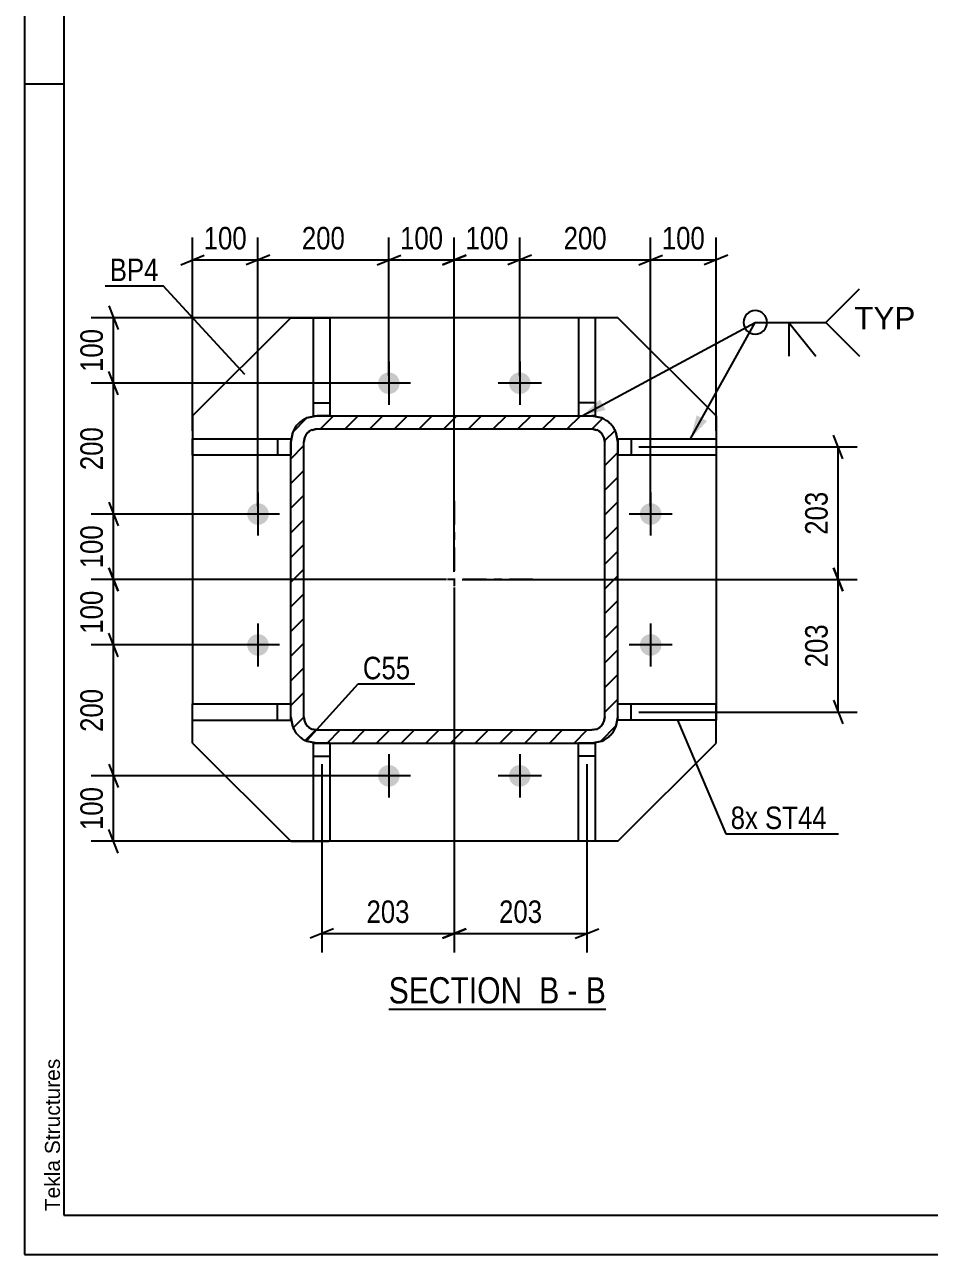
# Model space of a CAD drawing. Header units: millimetres. Extents: x -150 to 444, y -739 to 230.
# Drawn here: x -149.6 to -34.4, y -190.2 to -33.6 of the extents above; entities that cross this region are included whole.
import ezdxf

# ---------------------------------------------------------------- set-up
doc = ezdxf.new("R2010")
doc.units = ezdxf.units.MM
doc.linetypes.add('DXK_LINE_DOT2', pattern=[3.9198, 1.9599, -1.9599])
doc.linetypes.add('DXK_LINE_DOT3', pattern=[5.9187, 2.979, -0.9799, 0.9799, -0.9799])
doc.styles.add('Arial', font='ARIAL.TTF', dxfattribs={"height": 0.2})
doc.styles.add('Arial Narrow', font='ARIALN.TTF', dxfattribs={"height": 0.2})

# ---------------------------------------------------------------- blocks, each defined once
blk = doc.blocks.new('Unknown-284930291-1134')
at = {"color": 5, "linetype": 'Continuous'}
for p, q in [((-149.6, 229.79), (-149.6, -190.21)), ((-144.6, 224.79), (-144.6, -185.21)), ((-144.6, -41.21), (-149.6, -41.21)), ((-144.6, -185.21), (439.4, -185.21)), ((-149.6, -190.21), (444.4, -190.21))]:
    blk.add_line(p, q, dxfattribs=at)
at = {"color": 174, "linetype": 'Continuous', "style": 'Arial'}
blk.add_text('Tekla Structures', height=1.9102, rotation=90, dxfattribs=at).set_placement((-145.1, -184.71))
blk = doc.blocks.new('Unknown-284930291-11 - 3421')
at = {"color": 6, "linetype": 'Continuous'}
blk.add_line((-103.24, -159), (-75.59, -159), dxfattribs=at)
at = {"color": 0, "linetype": 'Continuous'}
for points in [[(-85.13, -158.25), (-85.13, -154.75), (-103.24, -154.75), (-103.24, -158.25)], [(-81.53, -158.25), (-81.53, -154.75), (-84.08, -154.75), (-84.08, -158.25)], [(-79.2, -158.25), (-79.2, -154.75), (-80.48, -154.75), (-80.48, -158.25)], [(-75.59, -158.25), (-75.59, -154.75), (-78.15, -154.75), (-78.15, -158.25)]]:
    blk.add_wipeout(points, dxfattribs=at)
at = {"color": 7, "linetype": 'Continuous', "style": 'Arial Narrow'}
for s, p in [('SECTION ', (-103.24, -158.25)), ('B', (-84.08, -158.25)), ('B', (-78.15, -158.25)), ('-', (-80.48, -158.25))]:
    blk.add_text(s, height=3.34, dxfattribs=at).set_placement(p)
blk = doc.blocks.new('Part-284930291-3472 - 3421')
at = {"linetype": 'Continuous'}
h = blk.add_hatch(dxfattribs=at)
h.set_pattern_fill('', scale=0.7, style=0, pattern_type=0)
h.set_pattern_definition([(45, (-113.6655, -83.686), (-1.571545, 1.571545), [])])
h.paths.add_polyline_path([(-112.39, -83.43), (-113.67, -83.69), (-114.75, -84.41), (-115.47, -85.49), (-115.72, -86.77), (-115.72, -121.77), (-115.47, -123.04), (-114.75, -124.12), (-113.67, -124.85), (-112.39, -125.1), (-77.39, -125.1), (-76.11, -124.85), (-75.03, -124.12), (-74.31, -123.04), (-74.06, -121.77), (-74.06, -86.77), (-74.31, -85.49), (-75.03, -84.41), (-76.11, -83.69), (-77.39, -83.43)])
h.paths.add_polyline_path([(-76.75, -85.23), (-76.21, -85.59), (-75.85, -86.13), (-75.72, -86.77), (-75.72, -121.77), (-75.85, -122.4), (-76.21, -122.94), (-76.75, -123.31), (-77.39, -123.43), (-112.39, -123.43), (-113.03, -123.31), (-113.57, -122.94), (-113.93, -122.4), (-114.06, -121.77), (-114.06, -86.77), (-113.93, -86.13), (-113.57, -85.59), (-113.03, -85.23), (-112.39, -85.1), (-77.39, -85.1)])
at = {"color": 7, "linetype": 'DXK_LINE_DOT2'}
for p, q in [((-113.67, -83.69), (-112.39, -83.43)), ((-112.39, -83.43), (-77.39, -83.43)), ((-77.39, -83.43), (-76.11, -83.69)), ((-115.72, -86.77), (-115.47, -85.49)), ((-113.93, -86.13), (-114.06, -86.77)), ((-112.39, -85.1), (-113.03, -85.23)), ((-112.39, -85.1), (-77.39, -85.1)), ((-76.75, -85.23), (-77.39, -85.1)), ((-75.72, -86.77), (-75.85, -86.13)), ((-74.31, -85.49), (-74.06, -86.77)), ((-115.72, -121.77), (-115.72, -86.77)), ((-114.06, -121.77), (-114.06, -86.77)), ((-75.72, -121.77), (-75.72, -86.77)), ((-74.06, -121.77), (-74.06, -86.77)), ((-115.47, -123.04), (-115.72, -121.77)), ((-114.06, -121.77), (-113.93, -122.4)), ((-75.85, -122.4), (-75.72, -121.77)), ((-74.06, -121.77), (-74.31, -123.04)), ((-113.03, -123.31), (-112.39, -123.43)), ((-112.39, -123.43), (-77.39, -123.43)), ((-77.39, -123.43), (-76.75, -123.31)), ((-112.39, -125.1), (-113.67, -124.85)), ((-112.39, -125.1), (-77.39, -125.1)), ((-76.11, -124.85), (-77.39, -125.1))]:
    blk.add_line(p, q, dxfattribs=at)
at = {"color": 2, "linetype": 'Continuous'}
for p, q in [((-112.39, -83.43), (-113.67, -83.69)), ((-112.39, -83.43), (-77.39, -83.43)), ((-76.11, -83.69), (-77.39, -83.43)), ((-115.47, -85.49), (-115.72, -86.77)), ((-114.06, -86.77), (-113.93, -86.13)), ((-113.03, -85.23), (-112.39, -85.1)), ((-112.39, -85.1), (-77.39, -85.1)), ((-77.39, -85.1), (-76.75, -85.23)), ((-75.85, -86.13), (-75.72, -86.77)), ((-74.06, -86.77), (-74.31, -85.49)), ((-115.72, -121.77), (-115.72, -86.77)), ((-114.06, -121.77), (-114.06, -86.77)), ((-75.72, -121.77), (-75.72, -86.77)), ((-74.06, -121.77), (-74.06, -86.77)), ((-115.72, -121.77), (-115.47, -123.04)), ((-113.93, -122.4), (-114.06, -121.77)), ((-75.72, -121.77), (-75.85, -122.4)), ((-74.31, -123.04), (-74.06, -121.77)), ((-112.39, -123.43), (-113.03, -123.31)), ((-112.39, -123.43), (-77.39, -123.43)), ((-76.75, -123.31), (-77.39, -123.43)), ((-113.67, -124.85), (-112.39, -125.1)), ((-112.39, -125.1), (-77.39, -125.1)), ((-77.39, -125.1), (-76.11, -124.85))]:
    blk.add_line(p, q, dxfattribs=at)
at = {"color": 7, "linetype": 'DXK_LINE_DOT3'}
for p, q in [((-94.89, -94.27), (-94.89, -114.27)), ((-84.89, -104.27), (-104.89, -104.27))]:
    blk.add_line(p, q, dxfattribs=at)
at = {"color": 7, "linetype": 'DXK_LINE_DOT2'}
for centre, radius, start, end in [((-112.39, -86.77), 3.33, 112.5, 157.5), ((-77.39, -86.77), 3.33, 22.5, 67.5), ((-112.39, -86.77), 1.67, 112.5, 157.5), ((-77.39, -86.77), 1.67, 22.5, 67.5), ((-112.39, -121.77), 3.33, 202.5, 247.5), ((-112.39, -121.77), 1.67, 202.5, 247.5), ((-77.39, -121.77), 1.67, 292.5, 337.5), ((-77.39, -121.77), 3.33, 292.5, 337.5)]:
    blk.add_arc(centre, radius, start, end, dxfattribs=at)
at = {"color": 2, "linetype": 'Continuous'}
for centre, radius, start, end in [((-112.39, -86.77), 3.33, 112.5, 157.5), ((-77.39, -86.77), 3.33, 22.5, 67.5), ((-112.39, -86.77), 1.67, 112.5, 157.5), ((-77.39, -86.77), 1.67, 22.5, 67.5), ((-112.39, -121.77), 3.33, 202.5, 247.5), ((-112.39, -121.77), 1.67, 202.5, 247.5), ((-77.39, -121.77), 1.67, 292.5, 337.5), ((-77.39, -121.77), 3.33, 292.5, 337.5)]:
    blk.add_arc(centre, radius, start, end, dxfattribs=at)
blk = doc.blocks.new('Part-284930291-3544 - 3421')
at = {"color": 2, "linetype": 'Continuous'}
for p, q in [((-112.81, -83.43), (-112.81, -70.93)), ((-112.81, -70.93), (-110.72, -70.93)), ((-110.72, -70.93), (-110.72, -83.43)), ((-112.81, -81.77), (-110.72, -81.77)), ((-112.81, -83.43), (-112.39, -83.43))]:
    blk.add_line(p, q, dxfattribs=at)
at = {"color": 7, "linetype": 'DXK_LINE_DOT2'}
blk.add_line((-110.72, -83.43), (-112.39, -83.43), dxfattribs=at)
blk = doc.blocks.new('Part-284930291-3509 - 3421')
at = {"color": 2, "linetype": 'Continuous'}
for p, q in [((-128.22, -122.18), (-128.22, -120.1)), ((-128.22, -120.1), (-115.72, -120.1)), ((-117.39, -122.18), (-117.39, -120.1)), ((-115.72, -122.18), (-115.72, -121.76)), ((-128.22, -122.18), (-115.72, -122.18))]:
    blk.add_line(p, q, dxfattribs=at)
at = {"color": 7, "linetype": 'DXK_LINE_DOT2'}
blk.add_line((-115.72, -121.76), (-115.72, -120.1), dxfattribs=at)
blk = doc.blocks.new('Bolt-284930291-3467 - 3421')
at = {"linetype": 'Continuous'}
for points in [[(-101.85, -79.27, -1), (-104.6, -79.27, -1)], [(-85.18, -79.27, -1), (-87.93, -79.27, -1)], [(-118.51, -95.93, -1), (-121.26, -95.93, -1)], [(-68.51, -95.93, -1), (-71.26, -95.93, -1)], [(-118.51, -112.6, -1), (-121.26, -112.6, -1)], [(-68.51, -112.6, -1), (-71.26, -112.6, -1)], [(-101.85, -129.27, -1), (-104.6, -129.27, -1)], [(-85.18, -129.27, -1), (-87.93, -129.27, -1)]]:
    blk.add_hatch(color=1, dxfattribs=at).paths.add_polyline_path(points)
at = {"color": 1, "linetype": 'Continuous'}
for p, q in [((-103.22, -76.52), (-103.22, -82.02)), ((-86.56, -76.52), (-86.56, -82.02)), ((-100.47, -79.27), (-105.97, -79.27)), ((-83.81, -79.27), (-89.31, -79.27)), ((-119.89, -93.18), (-119.89, -98.68)), ((-69.89, -93.18), (-69.89, -98.68)), ((-117.14, -95.93), (-122.64, -95.93)), ((-67.14, -95.93), (-72.64, -95.93)), ((-119.89, -109.85), (-119.89, -115.35)), ((-69.89, -109.85), (-69.89, -115.35)), ((-117.14, -112.6), (-122.64, -112.6)), ((-67.14, -112.6), (-72.64, -112.6)), ((-103.22, -126.52), (-103.22, -132.02)), ((-86.56, -126.52), (-86.56, -132.02)), ((-100.47, -129.27), (-105.97, -129.27)), ((-83.81, -129.27), (-89.31, -129.27))]:
    blk.add_line(p, q, dxfattribs=at)
blk = doc.blocks.new('Part-284930291-3524 - 3421')
at = {"color": 2, "linetype": 'Continuous'}
for p, q in [((-79.06, -70.93), (-79.06, -83.43)), ((-76.97, -70.93), (-79.06, -70.93)), ((-76.97, -70.93), (-76.97, -83.43)), ((-76.97, -81.77), (-79.06, -81.77)), ((-76.97, -83.43), (-77.39, -83.43))]:
    blk.add_line(p, q, dxfattribs=at)
at = {"color": 7, "linetype": 'DXK_LINE_DOT2'}
blk.add_line((-79.06, -83.43), (-77.39, -83.43), dxfattribs=at)
blk = doc.blocks.new('Part-284930291-3514 - 3421')
at = {"color": 2, "linetype": 'Continuous'}
for p, q in [((-79.06, -137.6), (-79.06, -125.1)), ((-77.39, -125.1), (-76.97, -125.1)), ((-76.97, -125.1), (-76.97, -137.6)), ((-76.97, -126.77), (-79.06, -126.77)), ((-76.97, -137.6), (-79.06, -137.6))]:
    blk.add_line(p, q, dxfattribs=at)
at = {"color": 7, "linetype": 'DXK_LINE_DOT2'}
blk.add_line((-77.39, -125.1), (-79.06, -125.1), dxfattribs=at)
blk = doc.blocks.new('Part-284930291-3519 - 3421')
at = {"color": 2, "linetype": 'Continuous'}
for p, q in [((-128.22, -88.43), (-128.22, -86.35)), ((-128.22, -86.35), (-115.72, -86.35)), ((-117.39, -86.35), (-117.39, -88.43)), ((-115.72, -86.35), (-115.72, -86.77)), ((-115.72, -88.43), (-128.22, -88.43))]:
    blk.add_line(p, q, dxfattribs=at)
at = {"color": 7, "linetype": 'DXK_LINE_DOT2'}
blk.add_line((-115.72, -86.77), (-115.72, -88.43), dxfattribs=at)
blk = doc.blocks.new('Part-284930291-3529 - 3421')
at = {"color": 2, "linetype": 'Continuous'}
for p, q in [((-74.06, -120.1), (-61.56, -120.1)), ((-72.39, -122.18), (-72.39, -120.1)), ((-61.56, -120.1), (-61.56, -122.18)), ((-74.06, -122.18), (-74.06, -121.76)), ((-61.56, -122.18), (-74.06, -122.18))]:
    blk.add_line(p, q, dxfattribs=at)
at = {"color": 7, "linetype": 'DXK_LINE_DOT2'}
blk.add_line((-74.06, -121.76), (-74.06, -120.1), dxfattribs=at)
blk = doc.blocks.new('Part-284930291-3534 - 3421')
at = {"color": 2, "linetype": 'Continuous'}
for p, q in [((-112.81, -137.6), (-112.81, -125.1)), ((-112.81, -125.1), (-112.39, -125.1)), ((-110.72, -125.1), (-110.72, -137.6)), ((-112.81, -126.77), (-110.72, -126.77)), ((-110.72, -137.6), (-112.81, -137.6))]:
    blk.add_line(p, q, dxfattribs=at)
at = {"color": 7, "linetype": 'DXK_LINE_DOT2'}
blk.add_line((-110.72, -125.1), (-112.39, -125.1), dxfattribs=at)
blk = doc.blocks.new('Part-284930291-3539 - 3421')
at = {"color": 2, "linetype": 'Continuous'}
for p, q in [((-74.06, -86.35), (-74.06, -86.77)), ((-74.06, -86.35), (-61.56, -86.35)), ((-72.39, -86.35), (-72.39, -88.43)), ((-61.56, -86.35), (-61.56, -88.43)), ((-61.56, -88.43), (-74.06, -88.43))]:
    blk.add_line(p, q, dxfattribs=at)
at = {"color": 7, "linetype": 'DXK_LINE_DOT2'}
blk.add_line((-74.06, -86.77), (-74.06, -88.43), dxfattribs=at)
blk = doc.blocks.new('Part-284930291-3549 - 3421')
at = {"color": 2, "linetype": 'Continuous'}
for p, q in [((-128.22, -83.43), (-115.72, -70.93)), ((-115.72, -70.93), (-112.81, -70.93)), ((-79.06, -70.93), (-110.72, -70.93)), ((-74.06, -70.93), (-76.97, -70.93)), ((-61.56, -83.43), (-74.06, -70.93)), ((-128.22, -83.43), (-128.22, -86.35)), ((-61.56, -83.43), (-61.56, -86.35)), ((-128.22, -88.43), (-128.22, -120.1)), ((-61.56, -88.43), (-61.56, -120.1)), ((-128.22, -125.1), (-128.22, -122.18)), ((-61.56, -125.1), (-61.56, -122.18)), ((-128.22, -125.1), (-115.72, -137.6)), ((-74.06, -137.6), (-61.56, -125.1)), ((-115.72, -137.6), (-112.81, -137.6)), ((-79.06, -137.6), (-110.72, -137.6)), ((-74.06, -137.6), (-76.97, -137.6))]:
    blk.add_line(p, q, dxfattribs=at)
at = {"color": 7, "linetype": 'DXK_LINE_DOT2'}
for p, q in [((-112.81, -70.93), (-110.72, -70.93)), ((-76.97, -70.93), (-79.06, -70.93)), ((-128.22, -86.35), (-128.22, -88.43)), ((-61.56, -86.35), (-61.56, -88.43)), ((-128.22, -122.18), (-128.22, -120.1)), ((-61.56, -122.18), (-61.56, -120.1)), ((-112.81, -137.6), (-110.72, -137.6)), ((-76.97, -137.6), (-79.06, -137.6))]:
    blk.add_line(p, q, dxfattribs=at)
blk = doc.blocks.new('StraightDimension-284930291-3617 - 3421')
at = {"color": 7, "linetype": 'Continuous'}
for p, q in [((-94.89, -105.27), (-94.89, -151.75)), ((-78.01, -127.77), (-78.01, -151.75)), ((-93.39, -148.75), (-96.39, -149.95)), ((-79.51, -149.95), (-76.51, -148.75)), ((-94.89, -149.35), (-78.01, -149.35))]:
    blk.add_line(p, q, dxfattribs=at)
at = {"color": 0}
blk.add_wipeout([(-83.11, -148.6), (-83.11, -144.4), (-89.79, -144.4), (-89.79, -148.6)], dxfattribs=at)
at = {"color": 3, "style": 'Arial Narrow'}
blk.add_text('203', height=2.863, dxfattribs=at).set_placement((-89.19, -148))
blk = doc.blocks.new('StraightDimension-284930291-11576 - 3421')
at = {"color": 7, "linetype": 'Continuous'}
for p, q in [((-137.69, -114.1), (-138.89, -111.1)), ((-120.89, -112.6), (-141.14, -112.6)), ((-138.29, -129.27), (-138.29, -112.6)), ((-138.89, -127.77), (-137.69, -130.77)), ((-104.22, -129.27), (-141.14, -129.27))]:
    blk.add_line(p, q, dxfattribs=at)
at = {"color": 0}
blk.add_wipeout([(-139.04, -117.59), (-143.24, -117.59), (-143.24, -124.27), (-139.04, -124.27)], dxfattribs=at)
at = {"color": 3, "style": 'Arial Narrow'}
blk.add_text('200', height=2.863, rotation=90.0002, dxfattribs=at).set_placement((-139.64, -123.67))
blk = doc.blocks.new('StraightDimension-284930291-3625 - 3421')
at = {"color": 7, "linetype": 'Continuous'}
for p, q in [((-45.41, -105.77), (-46.61, -102.77)), ((-93.89, -104.27), (-43.61, -104.27)), ((-46.01, -121.14), (-46.01, -104.27)), ((-46.61, -119.64), (-45.41, -122.64)), ((-71.39, -121.14), (-43.61, -121.14))]:
    blk.add_line(p, q, dxfattribs=at)
at = {"color": 0}
blk.add_wipeout([(-46.76, -109.36), (-50.96, -109.36), (-50.96, -116.05), (-46.76, -116.05)], dxfattribs=at)
at = {"color": 3, "style": 'Arial Narrow'}
blk.add_text('203', height=2.863, rotation=90.0002, dxfattribs=at).set_placement((-47.36, -115.45))
blk = doc.blocks.new('StraightDimension-284930291-11627 - 3421')
at = {"color": 7, "linetype": 'Continuous'}
for p, q in [((-94.89, -103.27), (-94.89, -60.73)), ((-86.56, -78.27), (-86.56, -60.73)), ((-96.39, -64.18), (-93.39, -62.98)), ((-94.89, -63.58), (-86.56, -63.58)), ((-85.06, -62.98), (-88.06, -64.18))]:
    blk.add_line(p, q, dxfattribs=at)
at = {"color": 0}
blk.add_wipeout([(-87.38, -62.83), (-87.38, -58.63), (-94.07, -58.63), (-94.07, -62.83)], dxfattribs=at)
at = {"color": 3, "style": 'Arial Narrow'}
blk.add_text('100', height=2.863, dxfattribs=at).set_placement((-93.47, -62.23))
blk = doc.blocks.new('StraightDimension-284930291-11628 - 3421')
at = {"color": 7, "linetype": 'Continuous'}
for p, q in [((-103.22, -78.27), (-103.22, -60.73)), ((-94.89, -103.27), (-94.89, -60.73)), ((-104.72, -64.18), (-101.72, -62.98)), ((-103.22, -63.58), (-94.89, -63.58)), ((-93.39, -62.98), (-96.39, -64.18))]:
    blk.add_line(p, q, dxfattribs=at)
at = {"color": 0}
blk.add_wipeout([(-95.71, -62.83), (-95.71, -58.63), (-102.4, -58.63), (-102.4, -62.83)], dxfattribs=at)
at = {"color": 3, "style": 'Arial Narrow'}
blk.add_text('100', height=2.863, dxfattribs=at).set_placement((-101.8, -62.23))
blk = doc.blocks.new('StraightDimension-284930291-11625 - 3421')
at = {"color": 7, "linetype": 'Continuous'}
for p, q in [((-69.89, -94.93), (-69.89, -60.73)), ((-61.56, -85.35), (-61.56, -60.73)), ((-71.39, -64.18), (-68.39, -62.98)), ((-69.89, -63.58), (-61.56, -63.58)), ((-60.06, -62.98), (-63.06, -64.18))]:
    blk.add_line(p, q, dxfattribs=at)
at = {"color": 0}
blk.add_wipeout([(-62.38, -62.83), (-62.38, -58.63), (-69.07, -58.63), (-69.07, -62.83)], dxfattribs=at)
at = {"color": 3, "style": 'Arial Narrow'}
blk.add_text('100', height=2.863, dxfattribs=at).set_placement((-68.47, -62.23))
blk = doc.blocks.new('StraightDimension-284930291-11630 - 3421')
at = {"color": 7, "linetype": 'Continuous'}
for p, q in [((-128.22, -85.35), (-128.22, -60.73)), ((-119.89, -94.93), (-119.89, -60.73)), ((-129.72, -64.18), (-126.72, -62.98)), ((-128.22, -63.58), (-119.89, -63.58)), ((-118.39, -62.98), (-121.39, -64.18))]:
    blk.add_line(p, q, dxfattribs=at)
at = {"color": 0}
blk.add_wipeout([(-120.71, -62.83), (-120.71, -58.63), (-127.4, -58.63), (-127.4, -62.83)], dxfattribs=at)
at = {"color": 3, "style": 'Arial Narrow'}
blk.add_text('100', height=2.863, dxfattribs=at).set_placement((-126.8, -62.23))
blk = doc.blocks.new('StraightDimension-284930291-11577 - 3421')
at = {"color": 7, "linetype": 'Continuous'}
for p, q in [((-138.89, -127.77), (-137.69, -130.77)), ((-104.22, -129.27), (-141.14, -129.27)), ((-138.29, -137.6), (-138.29, -129.27)), ((-137.69, -139.1), (-138.89, -136.1)), ((-80.06, -137.6), (-141.14, -137.6))]:
    blk.add_line(p, q, dxfattribs=at)
at = {"color": 0}
blk.add_wipeout([(-139.04, -130.09), (-143.24, -130.09), (-143.24, -136.77), (-139.04, -136.77)], dxfattribs=at)
at = {"color": 3, "style": 'Arial Narrow'}
blk.add_text('100', height=2.863, rotation=90.0002, dxfattribs=at).set_placement((-139.64, -136.17))
blk = doc.blocks.new('StraightDimension-284930291-3633 - 3421')
at = {"color": 7, "linetype": 'Continuous'}
for p, q in [((-45.41, -88.89), (-46.61, -85.89)), ((-71.39, -87.39), (-43.61, -87.39)), ((-46.01, -104.27), (-46.01, -87.39)), ((-46.61, -102.77), (-45.41, -105.77)), ((-93.89, -104.27), (-43.61, -104.27))]:
    blk.add_line(p, q, dxfattribs=at)
at = {"color": 0}
blk.add_wipeout([(-46.76, -92.49), (-50.96, -92.49), (-50.96, -99.17), (-46.76, -99.17)], dxfattribs=at)
at = {"color": 3, "style": 'Arial Narrow'}
blk.add_text('203', height=2.863, rotation=90.0002, dxfattribs=at).set_placement((-47.36, -98.57))
blk = doc.blocks.new('StraightDimension-284930291-3610 - 3421')
at = {"color": 7, "linetype": 'Continuous'}
for p, q in [((-94.89, -105.27), (-94.89, -151.75)), ((-111.76, -127.77), (-111.76, -151.75)), ((-110.26, -148.75), (-113.26, -149.95)), ((-96.39, -149.95), (-93.39, -148.75)), ((-111.76, -149.35), (-94.89, -149.35))]:
    blk.add_line(p, q, dxfattribs=at)
at = {"color": 0}
blk.add_wipeout([(-99.99, -148.6), (-99.99, -144.4), (-106.67, -144.4), (-106.67, -148.6)], dxfattribs=at)
at = {"color": 3, "style": 'Arial Narrow'}
blk.add_text('203', height=2.863, dxfattribs=at).set_placement((-106.07, -148))
blk = doc.blocks.new('StraightDimension-284930291-11572 - 3421')
at = {"color": 7, "linetype": 'Continuous'}
for p, q in [((-138.89, -69.43), (-137.69, -72.43)), ((-80.06, -70.93), (-141.14, -70.93)), ((-138.29, -79.27), (-138.29, -70.93)), ((-137.69, -80.77), (-138.89, -77.77)), ((-104.22, -79.27), (-141.14, -79.27))]:
    blk.add_line(p, q, dxfattribs=at)
at = {"color": 0}
blk.add_wipeout([(-139.04, -71.76), (-143.24, -71.76), (-143.24, -78.44), (-139.04, -78.44)], dxfattribs=at)
at = {"color": 3, "style": 'Arial Narrow'}
blk.add_text('100', height=2.863, rotation=90.0002, dxfattribs=at).set_placement((-139.64, -77.84))
blk = doc.blocks.new('StraightDimension-284930291-11573 - 3421')
at = {"color": 7, "linetype": 'Continuous'}
for p, q in [((-137.69, -80.77), (-138.89, -77.77)), ((-104.22, -79.27), (-141.14, -79.27)), ((-138.29, -95.93), (-138.29, -79.27)), ((-138.89, -94.43), (-137.69, -97.43)), ((-120.89, -95.93), (-141.14, -95.93))]:
    blk.add_line(p, q, dxfattribs=at)
at = {"color": 0}
blk.add_wipeout([(-139.04, -84.26), (-143.24, -84.26), (-143.24, -90.94), (-139.04, -90.94)], dxfattribs=at)
at = {"color": 3, "style": 'Arial Narrow'}
blk.add_text('200', height=2.863, rotation=90.0002, dxfattribs=at).set_placement((-139.64, -90.34))
blk = doc.blocks.new('StraightDimension-284930291-11574 - 3421')
at = {"color": 7, "linetype": 'Continuous'}
for p, q in [((-138.89, -94.43), (-137.69, -97.43)), ((-120.89, -95.93), (-141.14, -95.93)), ((-138.29, -104.27), (-138.29, -95.93)), ((-137.69, -105.77), (-138.89, -102.77)), ((-95.89, -104.27), (-141.14, -104.27))]:
    blk.add_line(p, q, dxfattribs=at)
at = {"color": 0}
blk.add_wipeout([(-139.04, -96.76), (-143.24, -96.76), (-143.24, -103.44), (-139.04, -103.44)], dxfattribs=at)
at = {"color": 3, "style": 'Arial Narrow'}
blk.add_text('100', height=2.863, rotation=90.0002, dxfattribs=at).set_placement((-139.64, -102.84))
blk = doc.blocks.new('StraightDimension-284930291-11575 - 3421')
at = {"color": 7, "linetype": 'Continuous'}
for p, q in [((-138.89, -102.77), (-137.69, -105.77)), ((-95.89, -104.27), (-141.14, -104.27)), ((-138.29, -112.6), (-138.29, -104.27)), ((-137.69, -114.1), (-138.89, -111.1)), ((-120.89, -112.6), (-141.14, -112.6))]:
    blk.add_line(p, q, dxfattribs=at)
at = {"color": 0}
blk.add_wipeout([(-139.04, -105.09), (-143.24, -105.09), (-143.24, -111.77), (-139.04, -111.77)], dxfattribs=at)
at = {"color": 3, "style": 'Arial Narrow'}
blk.add_text('100', height=2.863, rotation=90.0002, dxfattribs=at).set_placement((-139.64, -111.17))
blk = doc.blocks.new('StraightDimension-284930291-11626 - 3421')
at = {"color": 7, "linetype": 'Continuous'}
for p, q in [((-86.56, -78.27), (-86.56, -60.73)), ((-69.89, -94.93), (-69.89, -60.73)), ((-85.06, -62.98), (-88.06, -64.18)), ((-86.56, -63.58), (-69.89, -63.58)), ((-71.39, -64.18), (-68.39, -62.98))]:
    blk.add_line(p, q, dxfattribs=at)
at = {"color": 0}
blk.add_wipeout([(-74.88, -62.83), (-74.88, -58.63), (-81.57, -58.63), (-81.57, -62.83)], dxfattribs=at)
at = {"color": 3, "style": 'Arial Narrow'}
blk.add_text('200', height=2.863, dxfattribs=at).set_placement((-80.97, -62.23))
blk = doc.blocks.new('StraightDimension-284930291-11629 - 3421')
at = {"color": 7, "linetype": 'Continuous'}
for p, q in [((-119.89, -94.93), (-119.89, -60.73)), ((-103.22, -78.27), (-103.22, -60.73)), ((-118.39, -62.98), (-121.39, -64.18)), ((-119.89, -63.58), (-103.22, -63.58)), ((-104.72, -64.18), (-101.72, -62.98))]:
    blk.add_line(p, q, dxfattribs=at)
at = {"color": 0}
blk.add_wipeout([(-108.21, -62.83), (-108.21, -58.63), (-114.9, -58.63), (-114.9, -62.83)], dxfattribs=at)
at = {"color": 3, "style": 'Arial Narrow'}
blk.add_text('200', height=2.863, dxfattribs=at).set_placement((-114.3, -62.23))
blk = doc.blocks.new('Mark-284930291-3468 - 3421')
at = {"color": 0}
blk.add_wipeout([(-100.5, -116.97), (-100.5, -113.97), (-106.53, -113.97), (-106.53, -116.97)], dxfattribs=at)
blk.add_wipeout([(-100.5, -116.97), (-100.5, -113.97), (-106.53, -113.97), (-106.53, -116.97)], dxfattribs=at)
at = {"color": 30, "linetype": 'Continuous'}
for p, q in [((-113.6, -124.67), (-107.13, -117.57)), ((-107.13, -117.57), (-99.9, -117.57))]:
    blk.add_line(p, q, dxfattribs=at)
at = {"color": 3, "style": 'Arial Narrow'}
blk.add_text('C55', height=2.863, dxfattribs=at).set_placement((-106.53, -116.97))
blk = doc.blocks.new('Mark-284930291-3545 - 3421')
at = {"color": 0}
blk.add_wipeout([(-132.54, -66.27), (-132.54, -63.27), (-138.76, -63.27), (-138.76, -66.27)], dxfattribs=at)
blk.add_wipeout([(-132.54, -66.27), (-132.54, -63.27), (-138.76, -63.27), (-138.76, -66.27)], dxfattribs=at)
at = {"color": 30, "linetype": 'Continuous'}
for p in [(-139.36, -66.87), (-121.58, -78.18)]:
    blk.add_line(p, (-131.94, -66.87), dxfattribs=at)
at = {"color": 3, "style": 'Arial Narrow'}
blk.add_text('BP4', height=2.863, dxfattribs=at).set_placement((-138.76, -66.27))
blk = doc.blocks.new('WeldMark-284930291-3687 - 3421')
at = {"linetype": 'Continuous'}
for points in [[(-75.63, -82.67), (-78.63, -83.43), (-76.34, -81.35)], [(-62.72, -84.09), (-64.83, -86.35), (-64.03, -83.36)]]:
    blk.add_hatch(color=30, dxfattribs=at).paths.add_polyline_path(points)
at = {"color": 30, "linetype": 'Continuous'}
for p, q in [((-78.63, -83.43), (-56.57, -71.52)), ((-64.83, -86.35), (-56.57, -71.52)), ((-56.57, -71.52), (-47.57, -71.52))]:
    blk.add_line(p, q, dxfattribs=at)
at = {"color": 3, "linetype": 'Continuous'}
for q in [(-48.86, -75.81), (-52.29, -75.81)]:
    blk.add_line((-52.29, -71.52), q, dxfattribs=at)
for start, end in [(90, 270), (270, 90)]:
    blk.add_arc((-56.57, -71.52), 1.5, start, end, dxfattribs=at)
at = {"color": 0, "linetype": 'Continuous'}
blk.add_wipeout([(-36.2, -72.42), (-36.2, -69.42), (-43.97, -69.42), (-43.97, -72.42)], dxfattribs=at)
blk.add_wipeout([(-36.2, -72.42), (-36.2, -69.42), (-43.97, -69.42), (-43.97, -72.42)], dxfattribs=at)
at = {"color": 3, "linetype": 'Continuous'}
for q in [(-43.29, -67.24), (-43.29, -75.81)]:
    blk.add_line((-47.57, -71.52), q, dxfattribs=at)
at = {"color": 3, "linetype": 'Continuous', "style": 'Arial'}
blk.add_text('TYP', height=2.865, dxfattribs=at).set_placement((-43.97, -72.42))
blk = doc.blocks.new('MarkSet-284930291-3744 - 3421')
at = {"color": 0}
for points in [[(-56.23, -136.04), (-56.23, -133.04), (-59.7, -133.04), (-59.7, -136.04)], [(-47.47, -136.04), (-47.47, -133.04), (-55.33, -133.04), (-55.33, -136.04)]]:
    blk.add_wipeout(points, dxfattribs=at)
for points in [[(-56.23, -136.04), (-56.23, -133.04), (-59.7, -133.04), (-59.7, -136.04)], [(-47.47, -136.04), (-47.47, -133.04), (-55.33, -133.04), (-55.33, -136.04)]]:
    blk.add_wipeout(points, dxfattribs=at)
at = {"color": 30, "linetype": 'Continuous'}
for p, q in [((-66.49, -122.18), (-60.3, -136.64)), ((-60.3, -136.64), (-45.97, -136.64))]:
    blk.add_line(p, q, dxfattribs=at)
at = {"color": 3, "style": 'Arial Narrow'}
for s, p in [('8x', (-59.7, -136.04)), ('ST44', (-55.33, -136.04))]:
    blk.add_text(s, height=2.863, dxfattribs=at).set_placement(p)

msp = doc.modelspace()

# ---------------------------------------------------------------- block references
for name in ['Unknown-284930291-1134', 'Part-284930291-3549 - 3421', 'Part-284930291-3544 - 3421', 'Part-284930291-3524 - 3421', 'Bolt-284930291-3467 - 3421', 'Part-284930291-3472 - 3421', 'Part-284930291-3519 - 3421', 'Part-284930291-3539 - 3421', 'Part-284930291-3509 - 3421', 'Part-284930291-3529 - 3421', 'Part-284930291-3534 - 3421', 'Part-284930291-3514 - 3421']:
    msp.add_blockref(name, (0, 0))

# ---------------------------------------------------------------- next in the draw order: block references
for name in ['StraightDimension-284930291-11630 - 3421', 'StraightDimension-284930291-11625 - 3421', 'StraightDimension-284930291-3617 - 3421', 'StraightDimension-284930291-11576 - 3421', 'Unknown-284930291-11 - 3421']:
    msp.add_blockref(name, (0, 0))

# ---------------------------------------------------------------- next in the draw order: block references
for name in ['StraightDimension-284930291-3625 - 3421', 'StraightDimension-284930291-11577 - 3421']:
    msp.add_blockref(name, (0, 0))

# ---------------------------------------------------------------- next in the draw order: block references
for name in ['StraightDimension-284930291-11627 - 3421', 'MarkSet-284930291-3744 - 3421']:
    msp.add_blockref(name, (0, 0))

# ---------------------------------------------------------------- next in the draw order: block references
msp.add_blockref('StraightDimension-284930291-11628 - 3421', (0, 0))

# ---------------------------------------------------------------- next in the draw order: block references
for name in ['StraightDimension-284930291-11572 - 3421', 'StraightDimension-284930291-3633 - 3421']:
    msp.add_blockref(name, (0, 0))

# ---------------------------------------------------------------- next in the draw order: block references
for name in ['StraightDimension-284930291-11626 - 3421', 'StraightDimension-284930291-11573 - 3421', 'StraightDimension-284930291-3610 - 3421']:
    msp.add_blockref(name, (0, 0))

# ---------------------------------------------------------------- next in the draw order: block references
for name in ['WeldMark-284930291-3687 - 3421', 'StraightDimension-284930291-11574 - 3421']:
    msp.add_blockref(name, (0, 0))

# ---------------------------------------------------------------- next in the draw order: block references
for name in ['StraightDimension-284930291-11629 - 3421', 'StraightDimension-284930291-11575 - 3421']:
    msp.add_blockref(name, (0, 0))

# ---------------------------------------------------------------- next in the draw order: block references
for name in ['Mark-284930291-3545 - 3421', 'Mark-284930291-3468 - 3421']:
    msp.add_blockref(name, (0, 0))

doc.saveas('drawing.dxf')
